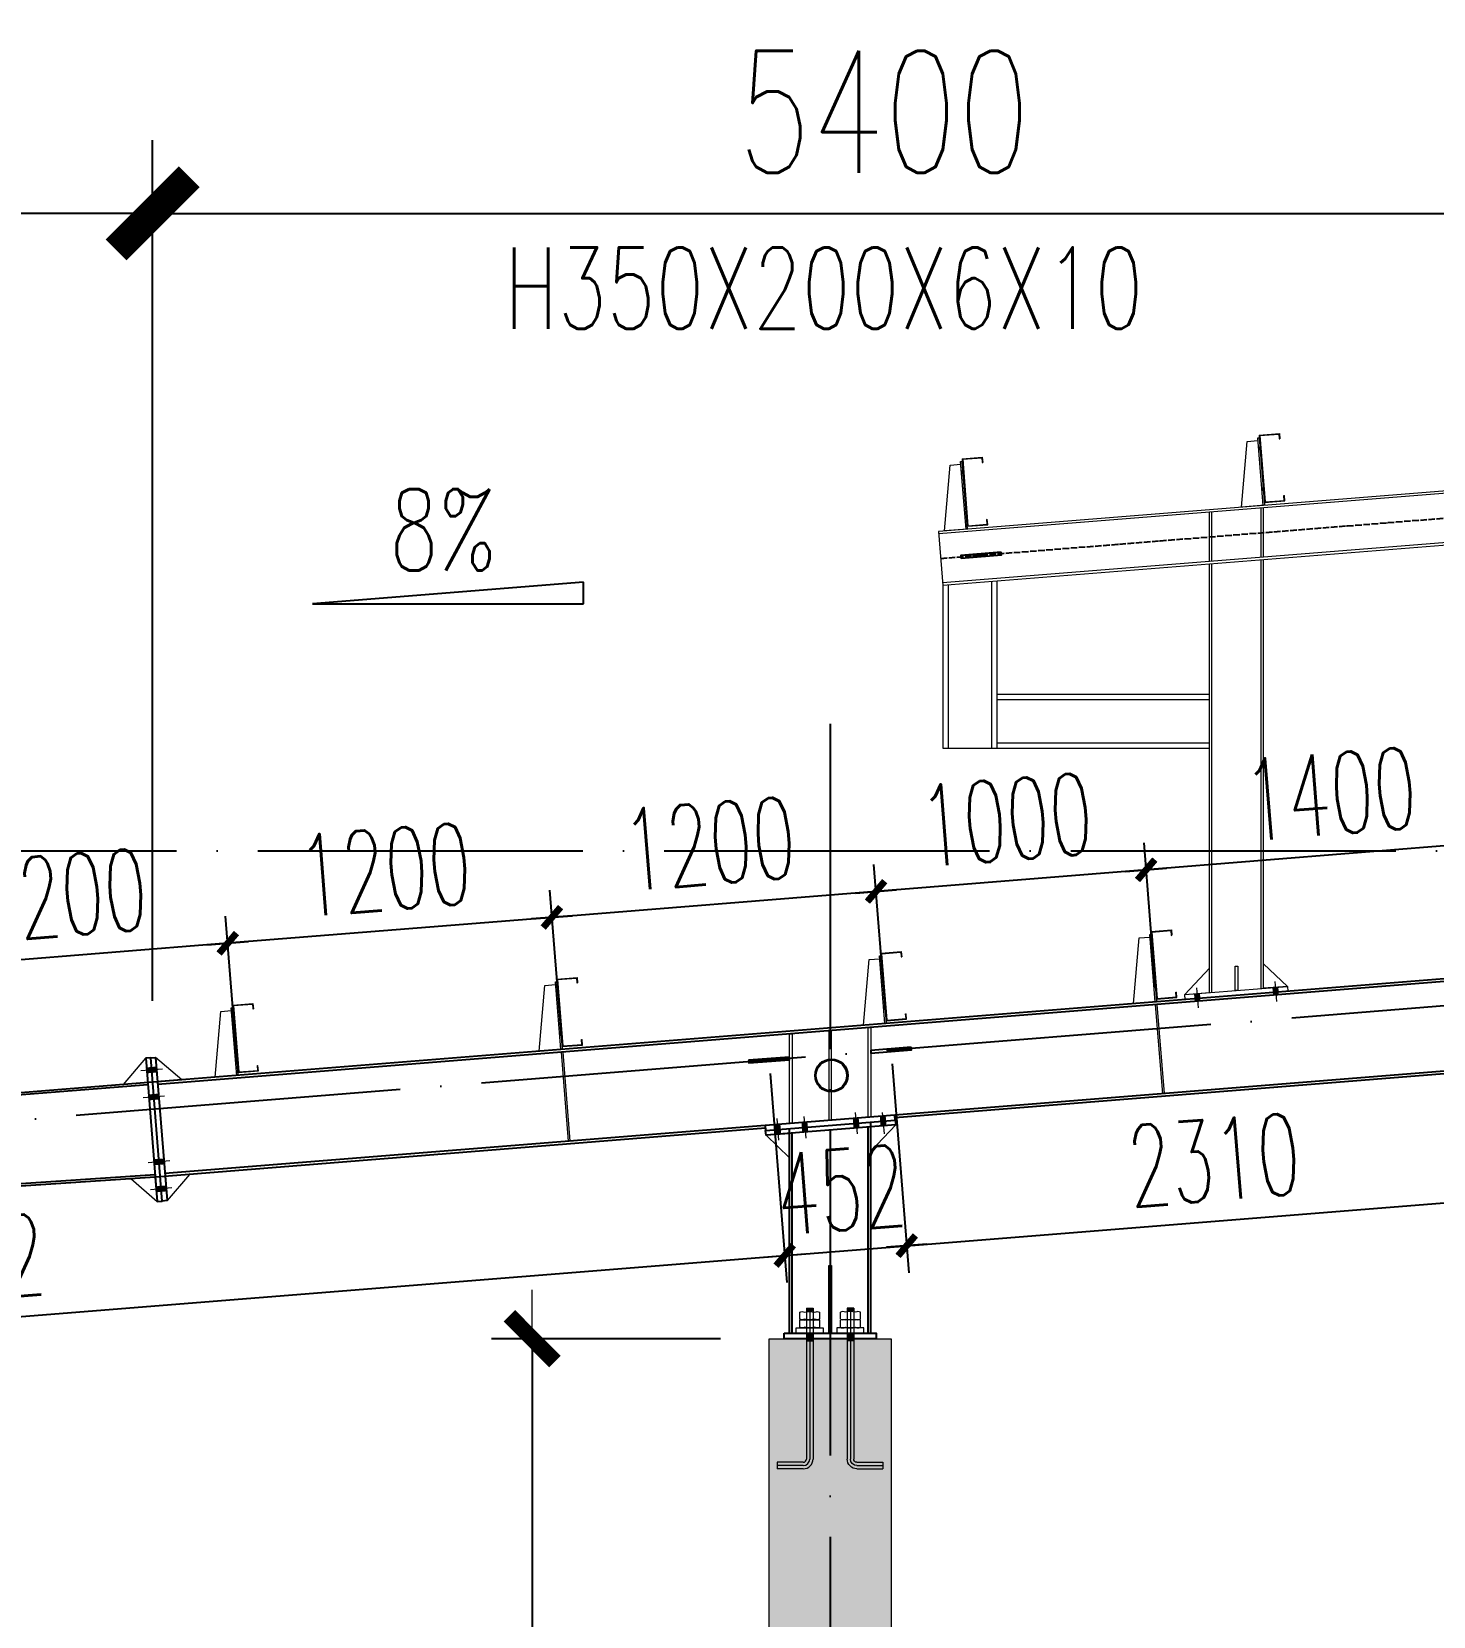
# Model space of a CAD drawing. Header units: inches. Extents: x 129725932 to 129894734, y 55771230 to 55809283.
# Drawn here: x 129757992 to 129763164, y 55796658 to 55802504 of the extents above; entities that cross this region are included whole.
import ezdxf

# ---------------------------------------------------------------- set-up
doc = ezdxf.new("R2010")
doc.units = ezdxf.units.IN
doc.header["$MEASUREMENT"] = 0
doc.linetypes.add('ACAD_ISO04W100', pattern=[30, 24, -3, 0, -3])
for name, color, linetype in [('8', 4, 'Continuous'), ('DIM', 3, 'Continuous'), ('文字', 4, 'Continuous'), ('细线', 37, 'Continuous'), ('轴线', 1, 'ACAD_ISO04W100'), ('钢柱', 6, 'Continuous'), ('钢梁', 3, 'Continuous')]:
    doc.layers.add(name, color=color, linetype=linetype)
for name, color, linetype, lineweight in [('Bolt', 252, 'Continuous', 9), ('墙体', 4, 'Continuous', 5), ('标注', 8, 'Continuous', 9), ('灰线', 253, 'Continuous', 5), ('红线', 1, 'Continuous', 13), ('黄线', 2, 'Continuous', 13)]:
    doc.layers.add(name, color=color, linetype=linetype, lineweight=lineweight)
doc.styles.add('DIM_FONT', font='romans.shx', dxfattribs={"width": 0.618, "bigfont": '1hztxt.shx'})
doc.styles.add('西文', font='romans.shx', dxfattribs={"width": 0.7})
doc.dimstyles.new('ISO-150', dxfattribs={"dimscale": 150, "dimtxt": 3, "dimasz": 1.8, "dimexe": 1.8, "dimexo": 2, "dimgap": 1, "dimtad": 1, "dimdec": 0, "dimlfac": -1, "dimtxsty": '西文', "dimblk": 'ARCHTICK', "dimcen": 2.5, "dimclrd": 7, "dimclre": 7, "dimclrt": 4, "dimadec": 0, "dimazin": 0, "dimtfac": 1, "dimtdec": 0, "dimtix": 1, "dimtmove": 2, "dimatfit": 3, "dimfxl": 0, "dimlwd": 25, "dimlwe": 25, "dimarcsym": 0})
doc.dimstyles.new('WGH钢架', dxfattribs={"dimtxt": 300, "dimasz": 0.5, "dimexe": 100, "dimexo": 50, "dimgap": 75, "dimtad": 1, "dimdec": 0, "dimzin": 0, "dimdsep": 46, "dimtxsty": 'DIM_FONT', "dimblk1": '_DIMX', "dimblk2": '_DIMX', "dimsah": 1, "dimcen": 0.09, "dimclrd": 3, "dimclre": 3, "dimclrt": 7, "dimadec": 0, "dimazin": 0, "dimtfac": 1, "dimtdec": 0, "dimtix": 1, "dimtmove": 2, "dimatfit": 3, "dimldrblk": '_DIMX', "dimfxl": 0, "dimtolj": 1, "dimtzin": 0, "dimarcsym": 0})
doc.dimstyles.new('钢架WGH', dxfattribs={"dimscale": 0.6, "dimtxt": 450, "dimasz": 2, "dimexe": 250, "dimexo": 300, "dimgap": 125, "dimtad": 1, "dimdec": 0, "dimzin": 0, "dimdsep": 46, "dimtxsty": 'DIM_FONT', "dimblk1": '_DIMX', "dimblk2": '_DIMX', "dimsah": 1, "dimcen": 0.09, "dimclrd": 3, "dimclre": 3, "dimclrt": 7, "dimadec": 0, "dimazin": 0, "dimtfac": 1, "dimtdec": 0, "dimtix": 1, "dimtmove": 2, "dimatfit": 3, "dimldrblk": '_DIMX', "dimfxl": 0, "dimtolj": 1, "dimtzin": 0, "dimarcsym": 0})

# ---------------------------------------------------------------- blocks, each defined once
blk = doc.blocks.new('_ArchTick')
at = {"color": 0, "linetype": 'ByBlock', "const_width": 0.4}
blk.add_lwpolyline([(-0.5, -0.5), (0.5, 0.5)], dxfattribs=at)
blk = doc.blocks.new('*D11')
at = {"layer": 'Defpoints', "color": 0}
for p in [(129763838.4, 55801833.7), (129763838.4, 55799060.4), (129758438.4, 55798628.4)]:
    blk.add_point(p, dxfattribs=at)
at = {"layer": '标注', "color": 7, "lineweight": 25}
for p, q in [((129758438.4, 55798928.4), (129758438.4, 55802103.7)), ((129763838.4, 55799360.4), (129763838.4, 55802103.7)), ((129758438.4, 55801833.7), (129763838.4, 55801833.7))]:
    blk.add_line(p, q, dxfattribs=at)
at = {"layer": '标注', "color": 7, "lineweight": 25, "xscale": 270, "yscale": 270, "zscale": 270, "rotation": 180}
blk.add_blockref('_ArchTick', (129758438.4, 55801833.7), dxfattribs=at)
at = {"layer": '标注', "color": 7, "lineweight": 25, "xscale": 270, "yscale": 270, "zscale": 270}
blk.add_blockref('_ArchTick', (129763838.4, 55801833.7), dxfattribs=at)
at = {"layer": '标注', "color": 4, "insert": (129761138.4, 55802208.7), "char_height": 450, "attachment_point": 5, "style": '西文'}
blk.add_mtext('5400', dxfattribs=at)
blk = doc.blocks.new('*D12')
at = {"layer": 'Defpoints', "color": 0}
for p in [(129753938.4, 55801833.7), (129758438.4, 55798628.4), (129753938.4, 55798268.4)]:
    blk.add_point(p, dxfattribs=at)
at = {"layer": '标注', "color": 7, "lineweight": 25}
for p, q in [((129753938.4, 55798568.4), (129753938.4, 55802103.7)), ((129758438.4, 55798928.4), (129758438.4, 55802103.7)), ((129758438.4, 55801833.7), (129753938.4, 55801833.7))]:
    blk.add_line(p, q, dxfattribs=at)
at = {"layer": '标注', "color": 7, "lineweight": 25, "xscale": 270, "yscale": 270, "zscale": 270, "rotation": 180}
blk.add_blockref('_ArchTick', (129753938.4, 55801833.7), dxfattribs=at)
at = {"layer": '标注', "color": 7, "lineweight": 25, "xscale": 270, "yscale": 270, "zscale": 270}
blk.add_blockref('_ArchTick', (129758438.4, 55801833.7), dxfattribs=at)
at = {"layer": '标注', "color": 4, "insert": (129756188.4, 55802208.7), "char_height": 450, "attachment_point": 5, "style": '西文'}
blk.add_mtext('4500', dxfattribs=at)
blk = doc.blocks.new('M24地脚锚栓')
at = {"layer": '红线'}
h = blk.add_hatch(color=256, dxfattribs=at)
edge = h.paths.add_edge_path()
edge.add_line((-18.6, 77.9), (-18.6, 80))
edge.add_line((-18.6, 80), (0, 80))
edge.add_ellipse((0, -2.9), major_axis=(58.6, 58.6), ratio=1, start_angle=45, end_angle=57.96728)
edge = h.paths.add_edge_path()
edge.add_ellipse((-27.9, 58.5), major_axis=(-15.2, 15.2), ratio=1, start_angle=-70.61072, end_angle=-45)
edge.add_line((-27.9, 80), (-18.6, 80))
edge.add_line((-18.6, 80), (-18.6, 77.9))
h = blk.add_hatch(color=256, dxfattribs=at)
edge = h.paths.add_edge_path()
edge.add_line((18.6, 77.9), (18.6, 80))
edge.add_line((18.6, 80), (0, 80))
edge.add_ellipse((0, -2.9), major_axis=(-58.6, 58.6), ratio=1, start_angle=302.03272, end_angle=315, ccw=False)
edge = h.paths.add_edge_path()
edge.add_ellipse((27.9, 58.5), major_axis=(-15.2, 15.2), ratio=1, start_angle=315, end_angle=340.61072, ccw=False)
edge.add_line((27.9, 80), (18.6, 80))
edge.add_line((18.6, 80), (18.6, 77.9))
h = blk.add_hatch(color=256, dxfattribs=at)
edge = h.paths.add_edge_path()
edge.add_line((-18.6, 52.1), (-18.6, 50))
edge.add_line((-18.6, 50), (0, 50))
edge.add_ellipse((0, 132.9), major_axis=(58.6, 58.6), ratio=1, start_angle=212.03272, end_angle=225, ccw=False)
edge = h.paths.add_edge_path()
edge.add_ellipse((-27.9, 71.5), major_axis=(-15.2, 15.2), ratio=1, start_angle=135, end_angle=160.61072, ccw=False)
edge.add_line((-27.9, 50), (-18.6, 50))
edge.add_line((-18.6, 50), (-18.6, 52.1))
h = blk.add_hatch(color=256, dxfattribs=at)
edge = h.paths.add_edge_path()
edge.add_line((-18.6, 47.9), (-18.6, 50))
edge.add_line((-18.6, 50), (0, 50))
edge.add_ellipse((0, -32.9), major_axis=(58.6, 58.6), ratio=1, start_angle=45, end_angle=57.96728)
edge = h.paths.add_edge_path()
edge.add_ellipse((-27.9, 28.5), major_axis=(-15.2, 15.2), ratio=1, start_angle=-70.61072, end_angle=-45)
edge.add_line((-27.9, 50), (-18.6, 50))
edge.add_line((-18.6, 50), (-18.6, 47.9))
h = blk.add_hatch(color=256, dxfattribs=at)
edge = h.paths.add_edge_path()
edge.add_line((-18.6, 22.1), (-18.6, 20))
edge.add_line((-18.6, 20), (0, 20))
edge.add_ellipse((0, 102.9), major_axis=(58.6, 58.6), ratio=1, start_angle=212.03272, end_angle=225, ccw=False)
edge = h.paths.add_edge_path()
edge.add_ellipse((-27.9, 41.5), major_axis=(-15.2, 15.2), ratio=1, start_angle=135, end_angle=160.61072, ccw=False)
edge.add_line((-27.9, 20), (-18.6, 20))
edge.add_line((-18.6, 20), (-18.6, 22.1))
h = blk.add_hatch(color=256, dxfattribs=at)
edge = h.paths.add_edge_path()
edge.add_line((18.6, 52.1), (18.6, 50))
edge.add_line((18.6, 50), (0, 50))
edge.add_ellipse((0, 132.9), major_axis=(58.6, 58.6), ratio=1, start_angle=225, end_angle=237.96728)
edge = h.paths.add_edge_path()
edge.add_ellipse((27.9, 71.5), major_axis=(-15.2, 15.2), ratio=1, start_angle=109.38928, end_angle=135)
edge.add_line((27.9, 50), (18.6, 50))
edge.add_line((18.6, 50), (18.6, 52.1))
h = blk.add_hatch(color=256, dxfattribs=at)
edge = h.paths.add_edge_path()
edge.add_line((18.6, 47.9), (18.6, 50))
edge.add_line((18.6, 50), (0, 50))
edge.add_ellipse((0, -32.9), major_axis=(-58.6, 58.6), ratio=1, start_angle=302.03272, end_angle=315, ccw=False)
edge = h.paths.add_edge_path()
edge.add_ellipse((27.9, 28.5), major_axis=(-15.2, 15.2), ratio=1, start_angle=315, end_angle=340.61072, ccw=False)
edge.add_line((27.9, 50), (18.6, 50))
edge.add_line((18.6, 50), (18.6, 47.9))
h = blk.add_hatch(color=256, dxfattribs=at)
edge = h.paths.add_edge_path()
edge.add_line((18.6, 22.1), (18.6, 20))
edge.add_line((18.6, 20), (0, 20))
edge.add_ellipse((0, 102.9), major_axis=(58.6, 58.6), ratio=1, start_angle=225, end_angle=237.96728)
edge = h.paths.add_edge_path()
edge.add_ellipse((27.9, 41.5), major_axis=(-15.2, 15.2), ratio=1, start_angle=109.38928, end_angle=135)
edge.add_line((27.9, 20), (18.6, 20))
edge.add_line((18.6, 20), (18.6, 22.1))
for p, q in [((-37.2, 52.1), (-37.2, 77.9)), ((-12, 92), (-12, -464)), ((-12, 92), (12, 92)), ((-12, 88), (12, 88)), ((-12, 84), (12, 84)), ((0, 92), (0, -464)), ((12, 92), (12, -464)), ((37.2, 52.1), (37.2, 77.9)), ((-37.2, 22.1), (-37.2, 47.9)), ((37.2, 22.1), (37.2, 47.9)), ((-12, -4), (12, -4)), ((-12, -8), (12, -8)), ((-12, -12), (12, -12)), ((-12, -16), (12, -16)), ((-12, -20), (12, -20)), ((-12, -24), (12, -24)), ((-12, -28), (12, -28)), ((-24, -476), (-120, -476)), ((-120, -476), (-120, -500)), ((-24, -488), (-120, -488)), ((-24, -500), (-120, -500))]:
    blk.add_line(p, q, dxfattribs=at)
blk.add_lwpolyline([(-50, 20), (50, 20), (50, 0), (-50, 0)], close=True, dxfattribs=at)
for radius in [24, 36, 12]:
    blk.add_arc((-24, -464), radius, 270, 0, dxfattribs=at)
at = {"layer": '红线', "extrusion": (0, 0, -1)}
for centre, major_axis, start_param, end_param in [((-27.9, 58.5), (-15.2, 15.2), 0.338407, 1.23239), ((0, -2.9), (-58.6, 58.6), 0.559076, 1.01172), ((27.9, 58.5), (15.2, 15.2), -1.23239, -0.338407), ((-27.9, 71.5), (15.2, 15.2), 1.909203, 2.803186), ((-27.9, 28.5), (-15.2, 15.2), 0.338407, 1.23239), ((-27.9, 41.5), (15.2, 15.2), 1.909203, 2.803186), ((0, 132.9), (3.5, 82.8), 2.872865, 3.325509), ((0, -32.9), (-58.6, 58.6), 0.559076, 1.01172), ((0, 102.9), (3.5, 82.8), 2.872865, 3.325509), ((27.9, 71.5), (-15.2, 15.2), 3.479999, 4.373982), ((27.9, 28.5), (15.2, 15.2), -1.23239, -0.338407), ((27.9, 41.5), (-15.2, 15.2), 3.479999, 4.373982)]:
    blk.add_ellipse(centre, major_axis=major_axis, ratio=1, start_param=start_param, end_param=end_param, dxfattribs=at)
blk = doc.blocks.new('_DIMX')
blk.add_line((-150, 0), (150, 0))
at = {"const_width": 50}
blk.add_lwpolyline([(-70, -70), (70, 70)], dxfattribs=at)
blk = doc.blocks.new('*D35')
at = {"layer": 'Defpoints', "color": 0}
for p in [(129760713.4, 55797681.9), (129759839, 55786281.9), (129760713.4, 55786281.9)]:
    blk.add_point(p, dxfattribs=at)
at = {"layer": '标注', "color": 3, "lineweight": -2}
for p, q in [((129760533.4, 55797681.9), (129759689, 55797681.9)), ((129759839, 55797680.7), (129759839, 55786283.1)), ((129760533.4, 55786281.9), (129759689, 55786281.9))]:
    blk.add_line(p, q, dxfattribs=at)
at = {"layer": '标注', "color": 3, "lineweight": -2, "xscale": 1.2, "yscale": 1.2, "zscale": 1.2}
for p, rotation in [((129759839, 55797681.9), 90), ((129759839, 55786281.9), 270)]:
    blk.add_blockref('_DIMX', p, dxfattribs=dict(at, rotation=rotation))
at = {"layer": '标注', "color": 7, "insert": (129759629, 55791981.9), "char_height": 270, "attachment_point": 5, "rotation": 90, "style": 'DIM_FONT'}
blk.add_mtext('\\A1;11400', dxfattribs=at)
blk = doc.blocks.new('CC250')
at = {"layer": '黄线'}
for p, q in [((128542902.6, 56084292.7), (128542908.6, 56084293.3)), ((128542927.5, 56084043.9), (128542902.6, 56084292.7)), ((128542907.6, 56084303.2), (128542982.2, 56084310.7)), ((128542907.6, 56084303.2), (128542932.4, 56084054.5)), ((128542933.4, 56084044.5), (128542908.6, 56084293.3)), ((128542910, 56084301.3), (128542980.2, 56084308.3)), ((128542910, 56084301.3), (128542934.4, 56084056.9)), ((128542980.2, 56084308.3), (128542982, 56084290.6)), ((128542982.2, 56084310.7), (128542984.2, 56084290.8)), ((128542847.9, 56084036), (128542863.8, 56084278.8)), ((128542863.8, 56084278.8), (128542903.6, 56084282.7)), ((128542906.6, 56084252.9), (128542914.7, 56084253.7)), ((128542982, 56084290.6), (128542984.2, 56084290.8)), ((128542921.5, 56084103.6), (128542929.6, 56084104.4)), ((128542932.4, 56084054.5), (128543007.1, 56084061.9)), ((128542934.4, 56084056.9), (128543004.7, 56084063.9)), ((128543002.9, 56084081.6), (128543005.1, 56084081.8)), ((128543004.7, 56084063.9), (128543002.9, 56084081.6)), ((128543007.1, 56084061.9), (128543005.1, 56084081.8)), ((128542933.4, 56084044.5), (128542847.9, 56084036))]:
    blk.add_line(p, q, dxfattribs=at)
at = {"layer": '黄线', "const_width": 14}
for points in [[(128542906.6, 56084252.9), (128542914.7, 56084253.7)], [(128542921.5, 56084103.6), (128542929.6, 56084104.4)]]:
    blk.add_lwpolyline(points, dxfattribs=at)
blk = doc.blocks.new('*D59')
at = {"layer": 'Defpoints', "color": 0}
for p in [(129762104.8, 55799411.8), (129763539.3, 55799036.5), (129762143.8, 55798924.9)]:
    blk.add_point(p, dxfattribs=at)
at = {"layer": 'DIM', "color": 3, "lineweight": -2}
for p, q in [((129763535.3, 55799086.4), (129763492.4, 55799623.2)), ((129763499.9, 55799523.4), (129762105.3, 55799411.9)), ((129762139.8, 55798974.7), (129762096.8, 55799511.5))]:
    blk.add_line(p, q, dxfattribs=at)
at = {"layer": 'DIM', "color": 3, "lineweight": -2, "xscale": 0.5, "yscale": 0.5, "zscale": 0.5}
for p, rotation in [((129763500.4, 55799523.5), 4.573921471752644), ((129762104.8, 55799411.8), 184.5739214717526)]:
    blk.add_blockref('_DIMX', p, dxfattribs=dict(at, rotation=rotation))
at = {"layer": 'DIM', "color": 7, "insert": (129762784.6, 55799691.9), "char_height": 300, "attachment_point": 5, "rotation": 4.57392, "style": 'DIM_FONT'}
blk.add_mtext('\\A1;1400', dxfattribs=at)
blk = doc.blocks.new('*D60')
at = {"layer": 'Defpoints', "color": 0}
for p in [(129761108, 55799332.1), (129762143.8, 55798924.9), (129761147, 55798845.1)]:
    blk.add_point(p, dxfattribs=at)
at = {"layer": 'DIM', "color": 3, "lineweight": -2}
for p, q in [((129762139.8, 55798974.7), (129762096.8, 55799511.5)), ((129761143, 55798895), (129761100, 55799431.8)), ((129762104.3, 55799411.8), (129761108.5, 55799332.1))]:
    blk.add_line(p, q, dxfattribs=at)
at = {"layer": 'DIM', "color": 3, "lineweight": -2, "xscale": 0.5, "yscale": 0.5, "zscale": 0.5}
for p, rotation in [((129762104.8, 55799411.8), 4.573921471752644), ((129761108, 55799332.1), 184.5739214717526)]:
    blk.add_blockref('_DIMX', p, dxfattribs=dict(at, rotation=rotation))
at = {"layer": 'DIM', "color": 7, "insert": (129761588.5, 55799596.3), "char_height": 300, "attachment_point": 5, "rotation": 4.57392, "style": 'DIM_FONT'}
blk.add_mtext('\\A1;1000', dxfattribs=at)
blk = doc.blocks.new('*D61')
at = {"layer": 'Defpoints', "color": 0}
for p in [(129759911.8, 55799236.4), (129761147, 55798845.1), (129759950.8, 55798749.4)]:
    blk.add_point(p, dxfattribs=at)
at = {"layer": 'DIM', "color": 3, "lineweight": -2}
for p, q in [((129761143, 55798895), (129761100, 55799431.8)), ((129759946.8, 55798799.3), (129759903.8, 55799336.1)), ((129761107.5, 55799332.1), (129759912.3, 55799236.4))]:
    blk.add_line(p, q, dxfattribs=at)
at = {"layer": 'DIM', "color": 3, "lineweight": -2, "xscale": 0.5, "yscale": 0.5, "zscale": 0.5}
for p, rotation in [((129761108, 55799332.1), 4.573921471752644), ((129759911.8, 55799236.4), 184.5739214717526)]:
    blk.add_blockref('_DIMX', p, dxfattribs=dict(at, rotation=rotation))
at = {"layer": 'DIM', "color": 7, "insert": (129760492, 55799508.5), "char_height": 300, "attachment_point": 5, "rotation": 4.57392, "style": 'DIM_FONT'}
blk.add_mtext('\\A1;1200', dxfattribs=at)
blk = doc.blocks.new('*D62')
at = {"layer": 'Defpoints', "color": 0}
for p in [(129758715.6, 55799140.7), (129759950.8, 55798749.4), (129758754.6, 55798653.7)]:
    blk.add_point(p, dxfattribs=at)
at = {"layer": 'DIM', "color": 3, "lineweight": -2}
for p, q in [((129759946.8, 55798799.3), (129759903.8, 55799336.1)), ((129758750.6, 55798703.6), (129758707.7, 55799240.4)), ((129759911.3, 55799236.4), (129758716.1, 55799140.7))]:
    blk.add_line(p, q, dxfattribs=at)
at = {"layer": 'DIM', "color": 3, "lineweight": -2, "xscale": 0.5, "yscale": 0.5, "zscale": 0.5}
for p, rotation in [((129759911.8, 55799236.4), 4.573921471752644), ((129758715.6, 55799140.7), 184.5739214717526)]:
    blk.add_blockref('_DIMX', p, dxfattribs=dict(at, rotation=rotation))
at = {"layer": 'DIM', "color": 7, "insert": (129759295.8, 55799412.8), "char_height": 300, "attachment_point": 5, "rotation": 4.57392, "style": 'DIM_FONT'}
blk.add_mtext('\\A1;1200', dxfattribs=at)
blk = doc.blocks.new('*D63')
at = {"layer": 'Defpoints', "color": 0}
for p in [(129757519.5, 55799045), (129758754.6, 55798653.7), (129757558.4, 55798558.1)]:
    blk.add_point(p, dxfattribs=at)
at = {"layer": 'DIM', "color": 3, "lineweight": -2}
for p, q in [((129758750.6, 55798703.6), (129758707.7, 55799240.4)), ((129757554.4, 55798607.9), (129757511.5, 55799144.7)), ((129758715.1, 55799140.7), (129757520, 55799045.1))]:
    blk.add_line(p, q, dxfattribs=at)
at = {"layer": 'DIM', "color": 3, "lineweight": -2, "xscale": 0.5, "yscale": 0.5, "zscale": 0.5}
for p, rotation in [((129758715.6, 55799140.7), 4.573921471752644), ((129757519.5, 55799045), 184.5739214717526)]:
    blk.add_blockref('_DIMX', p, dxfattribs=dict(at, rotation=rotation))
at = {"layer": 'DIM', "color": 7, "insert": (129758099.6, 55799317.1), "char_height": 300, "attachment_point": 5, "rotation": 4.57392, "style": 'DIM_FONT'}
blk.add_mtext('\\A1;1200', dxfattribs=at)
blk = doc.blocks.new('*D89')
at = {"layer": 'Defpoints', "color": 0}
for p in [(129760713.2, 55798710.1), (129754650.8, 55798225.1), (129760770.9, 55797988.9)]:
    blk.add_point(p, dxfattribs=at)
at = {"layer": 'DIM', "color": 3, "lineweight": -2}
for p, q in [((129760717.2, 55798660.3), (129760778.9, 55797889.3)), ((129754654.8, 55798175.3), (129754716.5, 55797404.2)), ((129754709, 55797503.9), (129760770.4, 55797988.9))]:
    blk.add_line(p, q, dxfattribs=at)
at = {"layer": 'DIM', "color": 3, "lineweight": -2, "xscale": 0.5, "yscale": 0.5, "zscale": 0.5}
for p, rotation in [((129760770.9, 55797988.9), 4.574654299684484), ((129754708.5, 55797503.9), 184.5746542996845)]:
    blk.add_blockref('_DIMX', p, dxfattribs=dict(at, rotation=rotation))
at = {"layer": 'DIM', "color": 7, "insert": (129757721.7, 55797970.7), "char_height": 300, "attachment_point": 5, "rotation": 4.57465, "style": 'DIM_FONT'}
blk.add_mtext('\\A1;6082', dxfattribs=at)
blk = doc.blocks.new('*D90')
at = {"layer": 'Defpoints', "color": 0}
for p in [(129760713.2, 55798710.1), (129761163.5, 55798746.2), (129761221.2, 55798025)]:
    blk.add_point(p, dxfattribs=at)
at = {"layer": 'DIM', "color": 3, "lineweight": -2}
for p, q in [((129761167.5, 55798696.3), (129761229.2, 55797925.3)), ((129760717.2, 55798660.3), (129760778.9, 55797889.3)), ((129760770.9, 55797988.9), (129761221.2, 55798025)), ((129761221.7, 55798025), (129761222.2, 55798025.1)), ((129760770.4, 55797988.9), (129760769.9, 55797988.9))]:
    blk.add_line(p, q, dxfattribs=at)
at = {"layer": 'DIM', "color": 3, "lineweight": -2, "xscale": 0.5, "yscale": 0.5, "zscale": 0.5}
for p, rotation in [((129761221.2, 55798025), 184.5746542996845), ((129760770.9, 55797988.9), 4.574654299684502)]:
    blk.add_blockref('_DIMX', p, dxfattribs=dict(at, rotation=rotation))
at = {"layer": 'DIM', "color": 7, "insert": (129760978.1, 55798231.2), "char_height": 300, "attachment_point": 5, "rotation": 4.57465, "style": 'DIM_FONT'}
blk.add_mtext('\\A1;452', dxfattribs=at)
blk = doc.blocks.new('*D91')
at = {"layer": 'Defpoints', "color": 0}
for p in [(129763466.5, 55798930.4), (129761163.5, 55798746.2), (129763524.2, 55798209.2)]:
    blk.add_point(p, dxfattribs=at)
at = {"layer": 'DIM', "color": 3, "lineweight": -2}
for p, q in [((129763470.5, 55798880.5), (129763532.2, 55798109.6)), ((129761167.5, 55798696.3), (129761229.2, 55797925.3)), ((129761221.7, 55798025), (129763523.7, 55798209.2))]:
    blk.add_line(p, q, dxfattribs=at)
at = {"layer": 'DIM', "color": 3, "lineweight": -2, "xscale": 0.5, "yscale": 0.5, "zscale": 0.5}
for p, rotation in [((129763524.2, 55798209.2), 4.574654299684484), ((129761221.2, 55798025), 184.5746542996845)]:
    blk.add_blockref('_DIMX', p, dxfattribs=dict(at, rotation=rotation))
at = {"layer": 'DIM', "color": 7, "insert": (129762354.8, 55798341.4), "char_height": 300, "attachment_point": 5, "rotation": 4.57465, "style": 'DIM_FONT'}
blk.add_mtext('\\A1;2310', dxfattribs=at)

msp = doc.modelspace()

# ---------------------------------------------------------------- hatches: boundary and pattern name
at = {"layer": '灰线'}
h = msp.add_hatch(dxfattribs=at)
h.set_pattern_fill('AR-CONC', color=256, scale=50)
h.set_pattern_definition([(50, (-604.4, -241.7), (358.6300913, -31.3760675), [37.5, -412.5]), (355, (-604.4, -241.7), (-69.3756668, 376.09606685), [30, -330]), (100.45144446, (-574.5, -244.3), (289.2544234, 344.7199955), [31.870096, -350.571056]), (46.1842, (-604.4, -141.7), (533.6206653, -82.7596404), [56.25, -618.75]), (96.6356355, (-559.9, -148.6), (467.3309728, 487.0593004), [47.805171, -525.85688]), (351.184164, (-604.4, -141.7), (467.3309725, 487.0593001), [45, -495.0000005]), (21, (-554.4, -166.7), (298.45352606, -201.30944533), [37.5, -412.5]), (326, (-554.4, -166.7), (121.657666, 362.5750225), [30, -330]), (71.45144474, (-529.5, -183.48), (420.1111884, 161.2655764), [31.870095, -350.571056]), (37.5, (-604.39, -241.7), (6.07992766, 166.44692692), [0, -326, 0, -335, 0, -331.25]), (7.5, (-604.39, -241.7), (131.53476872, 197.20585594), [0, -191, 0, -318.5, 0, -126.25]), (327.5, (-715.89, -241.7), (266.91121809, -11.27743587), [0, -125, 0, -390, 0, -517.5]), (317.5, (-765.89, -241.7), (291.59308467, 50.05249117), [0, -162.5, 0, -259, 0, -367.5])])
h.paths.add_polyline_path([(129760713.4, 55797681.9), (129761163.4, 55797681.9), (129761163.4, 55792781.9), (129761563.4, 55792781.9), (129761563.4, 55792281.9), (129761163.4, 55791781.9), (129761163.4, 55786281.9), (129760713.4, 55786281.9)])

# ---------------------------------------------------------------- linework, layer by layer
at = {"layer": '8'}
for radius in [60.5, 57.2]:
    msp.add_circle((129760943.4, 55798652.9), radius, dxfattribs=at)
at = {"layer": 'Bolt'}
for p, q in [((129762579.7, 55798999.9), (129762585.6, 55798926.1)), ((129762290.6, 55798976.8), (129762296.5, 55798903)), ((129758474.6, 55798676.5), (129758394.9, 55798670.1)), ((129758482.6, 55798576.8), (129758402.9, 55798570.4)), ((129760742.2, 55798493.7), (129760748.6, 55798414)), ((129760841.9, 55798501.7), (129760848.3, 55798422)), ((129761031.3, 55798516.9), (129761037.7, 55798437.1)), ((129761131, 55798516.8), (129761137.4, 55798437.1)), ((129758501.8, 55798337.6), (129758422, 55798331.2)), ((129758509.7, 55798237.9), (129758430, 55798231.5))]:
    msp.add_line(p, q, dxfattribs=at)
at = {"layer": 'Bolt', "const_width": 22}
for points in [[(129761495.5, 55800577.7), (129761496.3, 55800567.7)], [(129762583.9, 55798948), (129762581.5, 55798978)], [(129762294.8, 55798924.9), (129762292.4, 55798954.8)], [(129761163.1, 55798751.1), (129761163.9, 55798741.2)], [(129760712.8, 55798715.1), (129760713.6, 55798705.1)], [(129758416.8, 55798671.9), (129758452.7, 55798674.7)], [(129758424.8, 55798572.2), (129758460.7, 55798575.1)], [(129760746.9, 55798435.9), (129760744, 55798471.8)], [(129760846.5, 55798443.9), (129760843.7, 55798479.8)], [(129761035.9, 55798459.1), (129761033.1, 55798494.9)], [(129761135.6, 55798467), (129761132.7, 55798502.9)], [(129758443.9, 55798333), (129758479.8, 55798335.8)], [(129758451.9, 55798233.3), (129758487.8, 55798236.1)]]:
    msp.add_lwpolyline(points, dxfattribs=at)
at = {"layer": '墙体'}
for p, q in [((129763838.4, 55800860.4), (129761338.4, 55800660.4)), ((129763838.4, 55800851.4), (129761339.1, 55800651.5)), ((129762529.4, 55800564.1), (129762529.4, 55800746.7)), ((129762538.4, 55800564.8), (129762538.4, 55800747.4)), ((129762338.4, 55800548.8), (129762338.4, 55800731.4)), ((129762347.4, 55800549.6), (129762347.4, 55800732.1)), ((129761338.4, 55800660.4), (129761354.3, 55800461.1)), ((129763838.4, 55800668.8), (129761353.6, 55800470.1)), ((129763838.4, 55800659.8), (129761354.3, 55800461.1)), ((129762338.4, 55798958.5), (129762338.4, 55800539.8)), ((129762347.4, 55798959.2), (129762347.4, 55800540.5)), ((129762529.4, 55798973.8), (129762529.4, 55800555.1)), ((129762538.4, 55798974.5), (129762538.4, 55800555.8))]:
    msp.add_line(p, q, dxfattribs=at)
for points in [[(129762247.5, 55798951.2), (129762338.4, 55798958.5), (129762338.4, 55799048.5), (129762247.5, 55798951.2)], [(129762626.3, 55798981.5), (129762538.4, 55798974.5), (129762538.4, 55799064.5), (129762626.3, 55798981.5)]]:
    msp.add_lwpolyline(points, dxfattribs=at)
for points in [[(129762433.4, 55799056.1), (129762443.4, 55799056.1), (129762443.4, 55798966.9), (129762433.4, 55798966.9)], [(129762247.5, 55798951.2), (129762626.3, 55798981.5), (129762627.8, 55798963.6), (129762249, 55798933.3)]]:
    msp.add_lwpolyline(points, close=True, dxfattribs=at)
at = {"layer": '灰线'}
for p, q in [((129762138.6, 55798914.4), (129762164.9, 55798585.5)), ((129762144.6, 55798914.9), (129762170.9, 55798586)), ((129759945.6, 55798739), (129759971.9, 55798410)), ((129759951.6, 55798739.5), (129759977.9, 55798410.5))]:
    msp.add_line(p, q, dxfattribs=at)
for points in [[(129760943.4, 55798818), (129760933.4, 55798818), (129760933.4, 55798487.8), (129760943.4, 55798487.8)], [(129761078.4, 55798829.6), (129761088.4, 55798829.6), (129761088.4, 55798499.4), (129761078.4, 55798499.4)], [(129760788.4, 55798806.4), (129760798.4, 55798806.4), (129760798.4, 55798476.2), (129760788.4, 55798476.2)], [(129760933.4, 55797951.9), (129760943.4, 55797951.9), (129760943.4, 55797701.9), (129760933.4, 55797701.9)]]:
    msp.add_lwpolyline(points, close=True, dxfattribs=at)
for points in [[(129758413.2, 55798716.7), (129758420.4, 55798627), (129758330.7, 55798619.8), (129758413.2, 55798716.7)], [(129758449.1, 55798719.6), (129758456.3, 55798629.9), (129758546, 55798637.1), (129758449.1, 55798719.6)], [(129761180.5, 55798470.6), (129761088.4, 55798463.2), (129761088.4, 55798373.2), (129761180.5, 55798470.6)], [(129760702, 55798432.3), (129760788.4, 55798439.2), (129760788.4, 55798349.2), (129760702, 55798432.3)], [(129758491.4, 55798191.3), (129758484.2, 55798281), (129758573.9, 55798288.2), (129758491.4, 55798191.3)], [(129758455.5, 55798188.4), (129758448.3, 55798278.4), (129758358.5, 55798272.3), (129758455.5, 55798188.4)], [(129760713.4, 55797681.9), (129761163.4, 55797681.9), (129761163.4, 55792781.9), (129761563.4, 55792781.9), (129761563.4, 55792281.9), (129761163.4, 55791781.9), (129761163.4, 55786281.9), (129760713.4, 55786281.9), (129760713.4, 55797681.9)]]:
    msp.add_lwpolyline(points, dxfattribs=at)
at = {"layer": '轴线'}
msp.add_line((129761346.3, 55800560.8), (129763838.4, 55800760.1), dxfattribs=at)
at = {"layer": '轴线', "ltscale": 50}
for p, q in [((129760938.4, 55799950.5), (129760938.4, 55783168.9)), ((129731824.5, 55799481.9), (129776015.6, 55799481.9)), ((129763838.4, 55798960.1), (129753938.4, 55798168.1))]:
    msp.add_line(p, q, dxfattribs=at)
at = {"layer": '钢柱'}
for p, q in [((129760028.3, 55800473.2), (129759028.3, 55800393.2)), ((129760028.3, 55800393.2), (129760028.3, 55800473.2)), ((129759028.3, 55800393.2), (129760028.3, 55800393.2)), ((129761078.4, 55797701.9), (129761078.4, 55798462.4)), ((129761088.4, 55797701.9), (129761088.4, 55798481.3)), ((129760788.4, 55797701.9), (129760788.4, 55798457.3)), ((129760798.4, 55797701.9), (129760798.4, 55798440))]:
    msp.add_line(p, q, dxfattribs=at)
for points in [[(129761179, 55798488.6), (129761180.5, 55798470.6), (129760702, 55798432.3), (129760700.6, 55798450.3)], [(129760768.4, 55797701.9), (129761108.4, 55797701.9), (129761108.4, 55797681.9), (129760768.4, 55797681.9)]]:
    msp.add_lwpolyline(points, close=True, dxfattribs=at)
at = {"layer": '钢梁'}
for p, q in [((129763838.4, 55799060.4), (129758438.4, 55798628.4)), ((129763820.4, 55799049), (129758457.1, 55798619.9)), ((129763820.4, 55798717.9), (129761177.6, 55798506.5)), ((129763838.4, 55798709.3), (129761178.4, 55798496.5)), ((129758438.4, 55798628.4), (129753938.4, 55798268.4)), ((129758421.1, 55798619), (129753938.4, 55798260.4)), ((129760699.1, 55798468.2), (129758483.4, 55798291)), ((129760699.9, 55798458.3), (129758466.3, 55798279.6)), ((129758447.7, 55798286.1), (129754213.4, 55798001.9)), ((129758466.3, 55798279.6), (129754213.4, 55797993.9))]:
    msp.add_line(p, q, dxfattribs=at)
for points in [[(129761570.2, 55800583.7), (129761420.7, 55800571.7), (129761421.5, 55800561.8), (129761571, 55800573.7)], [(129761237.9, 55798757.1), (129761088.4, 55798745.1), (129761089.2, 55798735.2), (129761238.7, 55798747.1)], [(129758431.2, 55798718.2), (129758413.2, 55798716.7), (129758455.5, 55798188.4), (129758473.4, 55798189.8)], [(129758431.2, 55798718.2), (129758449.1, 55798719.6), (129758491.4, 55798191.3), (129758473.4, 55798189.8)], [(129760787.6, 55798721.1), (129760638, 55798709.1), (129760638.8, 55798699.2), (129760788.4, 55798711.1)], [(129761179, 55798488.6), (129761177.6, 55798506.5), (129760699.1, 55798468.2), (129760700.6, 55798450.3)]]:
    msp.add_lwpolyline(points, close=True, dxfattribs=at)
at = {"layer": '黄线'}
for p, q in [((129761354.3, 55800461.1), (129761354.3, 55799860.4)), ((129761374.3, 55800461.1), (129761374.3, 55799860.4)), ((129761534.3, 55800477.1), (129761534.3, 55799860.4)), ((129761554.3, 55800477.1), (129761554.3, 55799860.4)), ((129761554.3, 55800060.4), (129762338.4, 55800060.4)), ((129761554.3, 55800040.4), (129762338.4, 55800040.4)), ((129761554.3, 55799880.4), (129762338.4, 55799880.4)), ((129761354.3, 55799860.4), (129761554.3, 55799860.4)), ((129761554.3, 55799860.4), (129762338.4, 55799860.4))]:
    msp.add_line(p, q, dxfattribs=at)

# ---------------------------------------------------------------- block references
at = {"layer": '钢梁', "rotation": 359.9999999750039}
msp.add_blockref('M24地脚锚栓', (129760863.4, 55797701.9), dxfattribs=at)
at = {"layer": '钢梁', "xscale": -1, "rotation": 359.9999999750039}
msp.add_blockref('M24地脚锚栓', (129761013.4, 55797701.9), dxfattribs=at)
at = {"layer": '黄线'}
for p, rotation in [((132344, 2277701.6), 358.8633281219863), ((131247.6, 2277613.9), 358.8633281219863), ((131945.3, 2275869.7), 358.8633281219731), ((130948.5, 2275790), 358.8633281219731), ((129752.3, 2275694.3), 358.8633281219731), ((128556.2, 2275598.6), 358.8633281219731)]:
    msp.add_blockref('CC250', p, dxfattribs=dict(at, rotation=rotation))

# ---------------------------------------------------------------- texts
at = {"layer": '文字', "lineweight": -3, "ltscale": 1.5, "style": 'DIM_FONT', "width": 0.7}
msp.add_text('H350X200X6X10', height=300, dxfattribs=at).set_placement((129759736.2, 55801408.3))
at = {"layer": '细线', "color": 4, "lineweight": -3, "style": 'DIM_FONT', "width": 0.7}
msp.add_text('8%%%', height=300, dxfattribs=at).set_placement((129759312.9, 55800516.3))

# ---------------------------------------------------------------- dimensions: what is measured, and where the dimension line sits
at = {"layer": 'DIM'}
for base, p1, p2, angle, picture, middle in [((129762104.8, 55799411.8), (129763539.3, 55799036.5), (129762143.8, 55798924.9), 4.57392, '*D59', (129762784.6, 55799691.9)), ((129761108, 55799332.1), (129762143.8, 55798924.9), (129761147, 55798845.1), 4.57392, '*D60', (129761588.5, 55799596.3)), ((129759911.8, 55799236.4), (129761147, 55798845.1), (129759950.8, 55798749.4), 4.57392, '*D61', (129760492, 55799508.5)), ((129758715.6, 55799140.7), (129759950.8, 55798749.4), (129758754.6, 55798653.7), 4.57392, '*D62', (129759295.8, 55799412.8)), ((129757519.5, 55799045), (129758754.6, 55798653.7), (129757558.4, 55798558.1), 4.57392, '*D63', (129758099.6, 55799317.1)), ((129763524.2, 55798209.2), (129761163.5, 55798746.2), (129763466.5, 55798930.4), 184.57465, '*D91', (129762354.8, 55798341.4)), ((129760770.9, 55797988.9), (129754650.8, 55798225.1), (129760713.2, 55798710.1), 184.57465, '*D89', (129757721.7, 55797970.7)), ((129761221.2, 55798025), (129760713.2, 55798710.1), (129761163.5, 55798746.2), 184.57465, '*D90', (129760978.1, 55798231.2))]:
    dim = msp.add_linear_dim(base=base, p1=p1, p2=p2, angle=angle, dimstyle='WGH钢架', dxfattribs=at)
    dim.commit()
    dim.dimension.update_dxf_attribs({"geometry": picture, "text_midpoint": middle})
at = {"layer": '标注'}
for base, p1, p2, angle, dimstyle, picture, middle in [((129753938.4, 55801833.7), (129758438.4, 55798628.4), (129753938.4, 55798268.4), 180, 'ISO-150', '*D12', (129756188.4, 55802208.7)), ((129763838.4, 55801833.7), (129758438.4, 55798628.4), (129763838.4, 55799060.4), 180, 'ISO-150', '*D11', (129761138.4, 55802208.7)), ((129759839, 55786281.9), (129760713.4, 55797681.9), (129760713.4, 55786281.9), 90, '钢架WGH', '*D35', (129759629, 55791981.9))]:
    dim = msp.add_linear_dim(base=base, p1=p1, p2=p2, angle=angle, dimstyle=dimstyle, dxfattribs=at)
    dim.commit()
    dim.dimension.update_dxf_attribs({"geometry": picture, "text_midpoint": middle})

doc.saveas('drawing.dxf')
